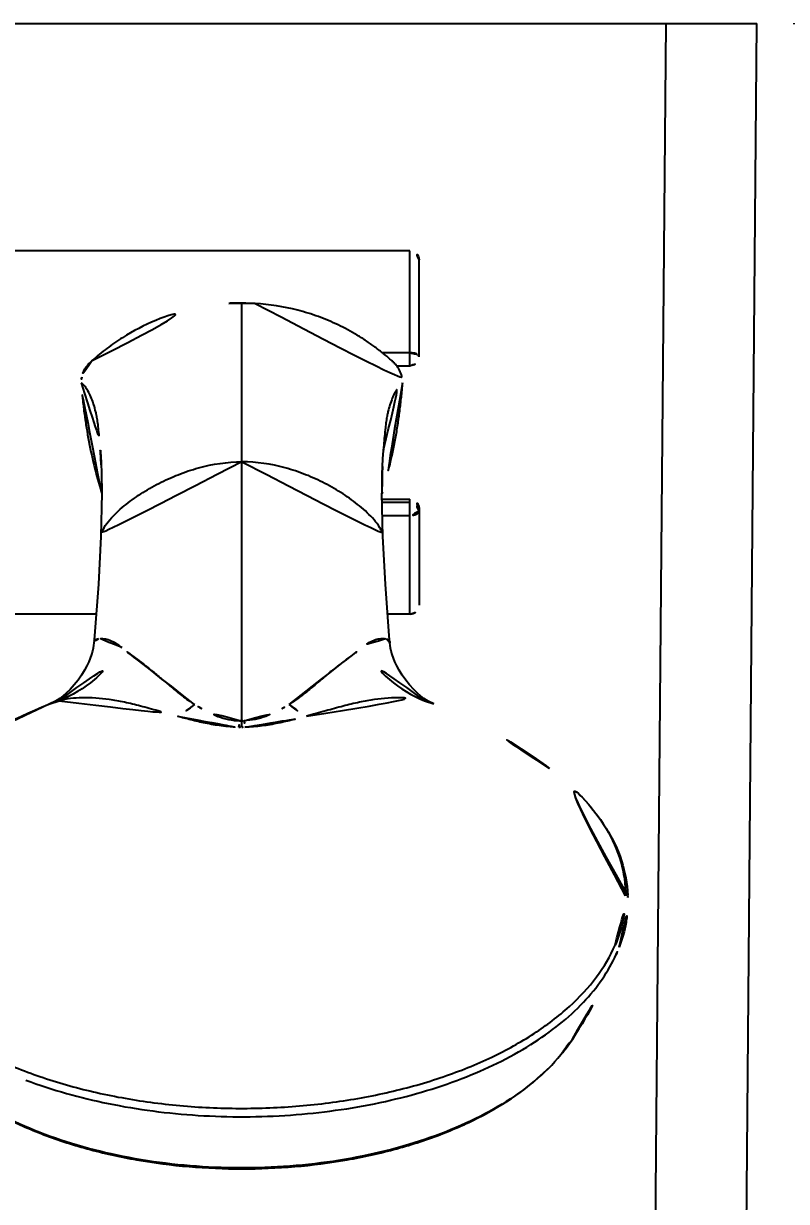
# Model space of a CAD drawing. Extents: x 16296660632 to 16296678186, y -37409619871 to -37409616409.
# Drawn here: x 16296676326.7 to 16296676410.6, y -37409618087.9 to -37409617958.3 of the extents above; entities that cross this region are included whole.
import ezdxf

# ---------------------------------------------------------------- set-up
doc = ezdxf.new("R2010")
doc.units = 0
doc.header["$LTSCALE"] = 10
doc.header["$MEASUREMENT"] = 0
doc.header["$PDMODE"] = 3
doc.header["$PDSIZE"] = -10
doc.layers.get('0').update_dxf_attribs({"linetype": 'CONTINUOUS'})
doc.layers.get('DEFPOINTS').update_dxf_attribs({"linetype": 'CONTINUOUS'})
doc.styles.add('Daelim Dimension', font='')
doc.styles.get('Daelim Dimension').set_extended_font_data('나눔고딕')
doc.dimstyles.new('DEFAULT', dxfattribs={"dimscale": 2, "dimtxt": 2, "dimasz": 2, "dimexe": 0, "dimexo": 2, "dimgap": 1, "dimtad": 1, "dimdec": 1, "dimzin": 9, "dimdsep": 46, "dimtxsty": 'Daelim Dimension', "dimcen": 0.5, "dimclrd": 252, "dimclre": 252, "dimclrt": 3, "dimadec": 1, "dimazin": 0, "dimtfac": 1, "dimtdec": 1, "dimtix": 1, "dimtmove": 0, "dimatfit": 3, "dimfxl": 1, "dimtolj": 1, "dimtzin": 1, "dimlwd": 9, "dimlwe": 9, "dimarcsym": 0})

# ---------------------------------------------------------------- blocks, each defined once
blk = doc.blocks.new('*D9')
at = {"color": 5, "lineweight": 9, "ltscale": 0.5, "transparency": 16777216}
for p, q in [((16296676411.39191, -37409617958.25592), (16296676528.27962, -37409617958.25592)), ((16296676526.27962, -37409617966.25592), (16296676526.27962, -37409618495.25592)), ((16296676306.39191, -37409618503.25592), (16296676528.27962, -37409618503.25592))]:
    blk.add_line(p, q, dxfattribs=at)
at = {"color": 5, "ltscale": 0.5, "transparency": 16777216}
for points in [[(16296676524.94629, -37409617966.25592), (16296676527.61296, -37409617966.25592), (16296676526.27962, -37409617958.25592)], [(16296676524.94629, -37409618495.25592), (16296676527.61296, -37409618495.25592), (16296676526.27962, -37409618503.25592)]]:
    blk.add_solid(points, dxfattribs=at)
at = {"layer": 'DEFPOINTS', "color": 0, "ltscale": 0.5, "transparency": 16777216}
for p in [(16296676407.39191, -37409617958.25592), (16296676302.39191, -37409618503.25592), (16296676526.27962, -37409618503.25592)]:
    blk.add_point(p, dxfattribs=at)
at = {"color": 7, "ltscale": 0.5, "transparency": 16777216, "insert": (16296676513.5071, -37409618230.75592), "char_height": 20, "attachment_point": 5, "rotation": 90, "style": 'Daelim Dimension'}
blk.add_mtext('\\A1;545', dxfattribs=at)

msp = doc.modelspace()

# ---------------------------------------------------------------- linework, layer by layer
at = {"ltscale": 0.5}
for p, q in [((16296676312.391911, -37409617958.25592), (16296676407.391911, -37409617958.25592)), ((16296676396.100559, -37409618106.273369), (16296676397.39229, -37409617958.25592)), ((16296676406.10018, -37409618106.273369), (16296676407.391911, -37409617958.25592)), ((16296676369.19191, -37409617983.25592), (16296676306.391911, -37409617983.25592)), ((16296676369.19191, -37409617995.91655), (16296676369.19191, -37409617983.25592)), ((16296676370.19191, -37409617994.91655), (16296676370.19191, -37409617984.256126)), ((16296676349.237551, -37409617989.048561), (16296676350.69191, -37409617989.004967)), ((16296676350.69191, -37409617989.004791), (16296676350.69191, -37409617989.004967)), ((16296676350.69191, -37409618006.473877), (16296676350.69191, -37409617989.004791)), ((16296676350.69191, -37409617989.004967), (16296676352.147221, -37409617989.048622)), ((16296676369.19191, -37409617994.477631), (16296676366.150391, -37409617994.477631)), ((16296676367.70594, -37409617995.91655), (16296676369.19191, -37409617995.91655)), ((16296676335.118111, -37409618005.203018), (16296676335.12229, -37409618005.266243)), ((16296676366.264759, -37409618005.217453), (16296676366.268681, -37409618005.158752)), ((16296676350.69191, -37409618034.974586), (16296676350.69191, -37409618006.473587)), ((16296676335.252029, -37409618008.439873), (16296676335.2526, -37409618008.470558)), ((16296676335.2673, -37409618009.925529), (16296676335.16857, -37409618014.686668)), ((16296676335.22901, -37409618009.823608), (16296676335.228821, -37409618009.823647)), ((16296676335.228821, -37409618009.823647), (16296676335.26626, -37409618009.942284)), ((16296676335.264851, -37409618009.496429), (16296676335.26646, -37409618010.005783)), ((16296676335.26627, -37409618009.820633), (16296676335.266371, -37409618009.880699)), ((16296676335.266371, -37409618009.880699), (16296676335.26642, -37409618009.925903)), ((16296676366.21525, -37409618014.686722), (16296676366.116529, -37409618009.923058)), ((16296676366.117359, -37409618010.000412), (16296676366.117399, -37409618009.923019)), ((16296676366.117399, -37409618009.923439), (16296676366.117559, -37409618009.820587)), ((16296676366.117559, -37409618009.820587), (16296676366.117979, -37409618009.676262)), ((16296676366.123079, -37409618009.924812), (16296676366.15501, -37409618009.823624)), ((16296676366.15481, -37409618009.823578), (16296676366.1238, -37409618009.925079)), ((16296676366.130461, -37409618010.595284), (16296676369.19191, -37409618010.595284)), ((16296676366.15501, -37409618009.823624), (16296676366.154819, -37409618009.823578)), ((16296676369.19191, -37409618023.25592), (16296676369.19191, -37409618010.595329)), ((16296676366.1371, -37409618010.915833), (16296676369.19191, -37409618010.915833)), ((16296676370.19191, -37409618011.595284), (16296676370.19191, -37409618022.255707)), ((16296676366.167271, -37409618012.371567), (16296676369.19191, -37409618012.371567)), ((16296676335.16857, -37409618014.686668), (16296676335.1682, -37409618014.697723)), ((16296676366.215269, -37409618014.686996), (16296676366.21571, -37409618014.697281)), ((16296676334.64584, -37409618023.25592), (16296676311.891911, -37409618023.25592)), ((16296676369.19191, -37409618023.25592), (16296676366.737989, -37409618023.25592)), ((16296676334.46735, -37409618025.629227), (16296676334.395901, -37409618026.459839)), ((16296676334.3992, -37409618026.424957), (16296676334.37211, -37409618026.661873)), ((16296676367.01174, -37409618026.662064), (16296676366.984631, -37409618026.425041)), ((16296676329.55983, -37409618033.102432), (16296676329.56698, -37409618033.099564)), ((16296676330.17066, -37409618032.814331), (16296676329.56039, -37409618033.102364)), ((16296676329.56698, -37409618033.099564), (16296676330.579201, -37409618032.767761)), ((16296676370.804581, -37409618032.767754), (16296676371.816351, -37409618033.099358)), ((16296676371.823389, -37409618033.102333), (16296676371.21372, -37409618032.814629)), ((16296676371.816351, -37409618033.099358), (16296676371.82398, -37409618033.102417)), ((16296676350.691919, -37409618035.681931), (16296676350.6919, -37409618034.97464)), ((16296676384.54788, -37409618040.21833), (16296676384.54775, -37409618040.218239)), ((16296676392.226231, -37409618059.890312), (16296676392.228991, -37409618059.883087))]:
    msp.add_line(p, q, dxfattribs=at)
for points in [[(16296676350.69191, -37409617989.004791), (16296676350.285509, -37409617989.008232), (16296676349.404831, -37409617989.039108), (16296676349.237551, -37409617989.048561)], [(16296676352.147221, -37409617989.048622), (16296676352.017481, -37409617989.041183), (16296676351.11783, -37409617989.008568), (16296676350.69191, -37409617989.004791)], [(16296676335.085951, -37409618005.271202), (16296676335.07999, -37409618005.226837), (16296676335.09449, -37409618005.362282), (16296676335.12322, -37409618005.68338), (16296676335.15815, -37409618006.163887), (16296676335.193859, -37409618006.790993), (16296676335.226259, -37409618007.563232), (16296676335.251169, -37409618008.469437), (16296676335.264851, -37409618009.496429)], [(16296676366.117359, -37409618010.000412), (16296676366.123831, -37409618008.996307), (16296676366.147289, -37409618007.882347), (16296676366.18272, -37409618006.941811), (16296676366.223789, -37409618006.192993), (16296676366.264059, -37409618005.64138), (16296676366.294941, -37409618005.30732), (16296676366.304371, -37409618005.22242)], [(16296676335.168119, -37409618014.697281), (16296676334.8948, -37409618019.945442), (16296676334.46735, -37409618025.629227)], [(16296676366.98794, -37409618026.459991), (16296676366.91647, -37409618025.629204), (16296676366.489019, -37409618019.945419), (16296676366.21571, -37409618014.697281)], [(16296676334.37211, -37409618026.661873), (16296676334.320601, -37409618026.970177), (16296676334.24246, -37409618027.319778), (16296676334.137341, -37409618027.692429), (16296676334.00742, -37409618028.072617), (16296676333.843, -37409618028.479721), (16296676333.632549, -37409618028.926888), (16296676333.36587, -37409618029.417572), (16296676333.03931, -37409618029.942734), (16296676332.65485, -37409618030.487373), (16296676332.22389, -37409618031.026894), (16296676331.772169, -37409618031.527573), (16296676331.36606, -37409618031.927994), (16296676331.026211, -37409618032.226196)], [(16296676370.35811, -37409618032.226608), (16296676370.01829, -37409618031.928467), (16296676369.612249, -37409618031.528183), (16296676369.160509, -37409618031.02755), (16296676368.729469, -37409618030.488029), (16296676368.344919, -37409618029.943336), (16296676368.01827, -37409618029.418114), (16296676367.75152, -37409618028.927361), (16296676367.541, -37409618028.480141), (16296676367.376551, -37409618028.072983), (16296676367.24659, -37409618027.692749), (16296676367.141439, -37409618027.320068), (16296676367.06328, -37409618026.970428), (16296676367.01174, -37409618026.662064)], [(16296676331.026211, -37409618032.226196), (16296676330.645571, -37409618032.516457), (16296676330.17066, -37409618032.814331)], [(16296676371.21372, -37409618032.814629), (16296676370.73885, -37409618032.516876), (16296676370.35811, -37409618032.226608)]]:
    msp.add_lwpolyline(points, dxfattribs=at)
for centre, radius, start, end in [((16296676369.19191, -37409617984.25592), 1, 0, 90), ((16296676369.19191, -37409617994.91655), 1, 270, 0), ((16296676335.85408, -37409617997.715622), 2.843792, 168.7619938, 181.31675669), ((16296676254.57188, -37409618009.953621), 80.694348, 0.5958214, 1.05311143), ((16296676251.0254, -37409618009.992851), 84.241041, 0.11715146, 0.59713273), ((16296676450.035021, -37409618009.99086), 83.917634, 179.24592593, 179.7853675), ((16296676294.22558, -37409618022.372528), 42.880743, 16.86258857, 17.01656541), ((16296676369.19191, -37409618011.595284), 1, 0, 90), ((16296676369.191879, -37409618011.915871), 1.000035, 0.00437132, 90), ((16296676369.19191, -37409618022.25592), 1, 270, 0), ((16296676350.69216, -37409618085.822548), 56.797771, 111.83505577, 126.58960725), ((16296676346.65679, -37409618018.589653), 17.258293, 299.22762051, 302.34771432), ((16296676350.69276, -37409618085.820747), 56.795685, 53.41030501, 68.16575577), ((16296676305.750589, -37409618030.737717), 44.886666, 353.68244838, 354.58944556), ((16296676350.77169, -37409618023.130203), 11.844715, 268.38207149, 269.61411863), ((16296676395.65139, -37409618030.735764), 44.90492, 185.40835791, 186.3184326), ((16296676350.56604, -37409618013.737831), 21.94446, 270.32861547, 271.18329188), ((16296676379.49061, -37409618054.7705), 13.701289, 1.50172051, 2.47450034), ((16296676342.46002, -37409618040.902649), 53.265448, 326.80641044, 339.12494214), ((16296676377.92956, -37409618054.423683), 15.306169, 335.89166465, 339.07444447)]:
    msp.add_arc(centre, radius, start, end, dxfattribs=at)
for points, knots in [([(16296676334.225031, -37409617995.327904), (16296676334.741211, -37409617994.862091), (16296676335.816759, -37409617993.98085), (16296676338.092569, -37409617992.408958), (16296676342.37908, -37409617990.176041), (16296676346.49366, -37409617989.216316), (16296676349.2376, -37409617989.049339)], [0, 0, 0, 0, 0.1261423109, 0.25188467, 0.5012580266, 1, 1, 1, 1]), ([(16296676352.14716, -37409617989.049522), (16296676353.72798, -37409617989.146004), (16296676356.09325, -37409617989.524529), (16296676359.11841, -37409617990.464951), (16296676360.94313, -37409617991.22934), (16296676362.34938, -37409617991.94249), (16296676363.377489, -37409617992.526779), (16296676364.37915, -37409617993.161346), (16296676365.353291, -37409617993.845413), (16296676366.139771, -37409617994.454857), (16296676366.752439, -37409617994.96608), (16296676367.128401, -37409617995.299713), (16296676367.438049, -37409617995.577766), (16296676367.670561, -37409617995.819366), (16296676367.88269, -37409617996.098839), (16296676368.126711, -37409617996.508667), (16296676368.317801, -37409617997.074898), (16296676368.368031, -37409617997.547684), (16296676368.3706, -37409617997.781021)], [0, 0, 0, 0, 0.2449021342, 0.3673944333, 0.4894118959, 0.5502630292, 0.6111416037, 0.6721990406, 0.7335502572, 0.7951383417, 0.8259971058, 0.8569216172, 0.8728611603, 0.8903450141, 0.9086799356, 0.9269935709, 0.9639148764, 1, 1, 1, 1]), ([(16296676369.19191, -37409617994.477631), (16296676369.36458, -37409617994.477631), (16296676369.61393, -37409617994.503906), (16296676369.90704, -37409617994.602432), (16296676370.026449, -37409617994.670723), (16296676370.073959, -37409617994.709763)], [0, 0, 0, 0, 0.5598452251, 0.800616702, 1, 1, 1, 1]), ([(16296676370.073959, -37409617994.709763), (16296676370.108311, -37409617994.737984), (16296676370.16621, -37409617994.797867), (16296676370.19191, -37409617994.879646), (16296676370.19191, -37409617994.91655)], [0, 0, 0, 0, 0.5464685657, 1, 1, 1, 1]), ([(16296676334.225031, -37409617995.327904), (16296676334.088131, -37409617995.451447), (16296676333.81411, -37409617995.698479), (16296676333.46419, -37409617996.131279), (16296676333.20875, -37409617996.625389), (16296676333.100691, -37409617996.980682), (16296676333.06481, -37409617997.161423)], [0, 0, 0, 0, 0.2501027494, 0.4997232842, 0.7500862573, 1, 1, 1, 1]), ([(16296676333.01108, -37409617997.782097), (16296676333.320829, -37409617998.017532), (16296676333.70133, -37409617998.542313), (16296676334.07901, -37409617999.332367), (16296676334.339029, -37409618000.037933), (16296676334.53344, -37409618000.669113), (16296676334.672701, -37409618001.242279), (16296676334.76815, -37409618001.785683), (16296676334.86138, -37409618002.450363), (16296676334.994419, -37409618003.601891), (16296676335.07357, -37409618004.534828), (16296676335.118111, -37409618005.203018)], [0, 0, 0, 0, 0.148115664, 0.2382080157, 0.3343308106, 0.4337631941, 0.4895700024, 0.5587456964, 0.6436911454, 0.7450647658, 1, 1, 1, 1]), ([(16296676335.22901, -37409618009.823608), (16296676334.929859, -37409618008.846519), (16296676334.39337, -37409618006.876556), (16296676333.860291, -37409618004.381897), (16296676333.520121, -37409618002.373093), (16296676333.302959, -37409618000.859398), (16296676333.132179, -37409617999.329231), (16296676333.02359, -37409617998.302551), (16296676333.01107, -37409617997.782013)], [0, 0, 0, 0, 0.2498534112, 0.4988889369, 0.6233997163, 0.7479839686, 0.8726881701, 1, 1, 1, 1]), ([(16296676366.268681, -37409618005.158752), (16296676366.3134, -37409618004.495628), (16296676366.392651, -37409618003.569839), (16296676366.525379, -37409618002.427277), (16296676366.618441, -37409618001.768066), (16296676366.71386, -37409618001.229134), (16296676366.853279, -37409618000.659477), (16296676367.04718, -37409618000.030769), (16296676367.30694, -37409617999.327454), (16296676367.684099, -37409617998.539864), (16296676368.063841, -37409617998.016907), (16296676368.37274, -37409617997.78212)], [0, 0, 0, 0, 0.2544482542, 0.3556013403, 0.4403294363, 0.5093000143, 0.5650333617, 0.6647236288, 0.7611256994, 0.8514574597, 1, 1, 1, 1]), ([(16296676368.372749, -37409617997.782043), (16296676368.36022, -37409617998.302567), (16296676368.25164, -37409617999.329247), (16296676368.08086, -37409618000.859413), (16296676367.863701, -37409618002.373093), (16296676367.523529, -37409618004.381889), (16296676366.990459, -37409618006.876549), (16296676366.45397, -37409618008.846497), (16296676366.154819, -37409618009.823578)], [0, 0, 0, 0, 0.1273116548, 0.2520158802, 0.3766001341, 0.5011109381, 0.7501465683, 1, 1, 1, 1]), ([(16296676335.12229, -37409618005.266243), (16296676335.137939, -37409618005.505074), (16296676335.20055, -37409618006.56205), (16296676335.236641, -37409618007.620537), (16296676335.252029, -37409618008.439873)], [0, 0, 0, 0, 0.2260471835, 1, 1, 1, 1]), ([(16296676350.69191, -37409618006.473877), (16296676349.08806, -37409618006.473877), (16296676346.6838, -37409618006.840103), (16296676343.6726, -37409618007.850891), (16296676341.540211, -37409618008.818802), (16296676339.54652, -37409618009.969818), (16296676338.010201, -37409618011.077133), (16296676336.891809, -37409618012.058952), (16296676336.133989, -37409618012.8433), (16296676335.58836, -37409618013.55835), (16296676335.268259, -37409618014.179947), (16296676335.175119, -37409618014.517647), (16296676335.16857, -37409618014.686668)], [0, 0, 0, 0, 0.2618009942, 0.3908964013, 0.5181228265, 0.6433026741, 0.7661502779, 0.8265383342, 0.8859880775, 0.9440701981, 0.9723888203, 1, 1, 1, 1]), ([(16296676350.69191, -37409618006.473587), (16296676352.29583, -37409618006.473587), (16296676354.70018, -37409618006.839859), (16296676357.71151, -37409618007.8507), (16296676359.84391, -37409618008.818916), (16296676361.83815, -37409618009.969276), (16296676363.37413, -37409618011.077316), (16296676364.492479, -37409618012.059143), (16296676365.25053, -37409618012.843567), (16296676365.795481, -37409618013.558762), (16296676366.116831, -37409618014.180252), (16296676366.207319, -37409618014.518097), (16296676366.215269, -37409618014.686996)], [0, 0, 0, 0, 0.2618021445, 0.3908969323, 0.5181247135, 0.6433160063, 0.7661579377, 0.8265460135, 0.8859973665, 0.9440843958, 0.9724003414, 1, 1, 1, 1]), ([(16296676366.12466, -37409618008.886414), (16296676366.129129, -37409618008.547897), (16296676366.152969, -37409618007.324173), (16296676366.2061, -37409618006.100922), (16296676366.264759, -37409618005.217453)], [0, 0, 0, 0, 0.2765919152, 1, 1, 1, 1]), ([(16296676370.19191, -37409618011.915787), (16296676370.19191, -37409618011.946114), (16296676370.176781, -37409618012.011162), (16296676370.11515, -37409618012.098381), (16296676370.019911, -37409618012.176483), (16296676369.842239, -37409618012.272186), (16296676369.56147, -37409618012.350899), (16296676369.32, -37409618012.371567), (16296676369.19191, -37409618012.371567)], [0, 0, 0, 0, 0.0770155135, 0.1640287404, 0.2668706605, 0.3873511024, 0.6745488953, 1, 1, 1, 1]), ([(16296676334.88995, -37409618025.94558), (16296676334.83559, -37409618025.95314), (16296676334.732241, -37409618025.972893), (16296676334.57711, -37409618026.02272), (16296676334.431801, -37409618026.174431), (16296676334.407511, -37409618026.330406), (16296676334.399179, -37409618026.425163)], [0, 0, 0, 0, 0.2150918719, 0.4134866243, 0.627228501, 1, 1, 1, 1]), ([(16296676337.46389, -37409618026.918358), (16296676337.25313, -37409618026.734657), (16296676336.83457, -37409618026.419312), (16296676336.174721, -37409618026.083138), (16296676335.62443, -37409618025.946587), (16296676335.20175, -37409618025.92131), (16296676334.992661, -37409618025.93129), (16296676334.88995, -37409618025.94558)], [0, 0, 0, 0, 0.2960557947, 0.5522272507, 0.7792205319, 0.8901956146, 1, 1, 1, 1]), ([(16296676366.495411, -37409618025.945908), (16296676366.39271, -37409618025.931534), (16296676366.183559, -37409618025.92141), (16296676365.76078, -37409618025.946503), (16296676365.21031, -37409618026.082779), (16296676364.550249, -37409618026.418823), (16296676364.131571, -37409618026.734131), (16296676363.92074, -37409618026.917824)], [0, 0, 0, 0, 0.1097942052, 0.2207959801, 0.4477916412, 0.7039457188, 1, 1, 1, 1]), ([(16296676366.98465, -37409618026.425209), (16296676366.97633, -37409618026.330597), (16296676366.952089, -37409618026.174942), (16296676366.80735, -37409618026.023247), (16296676366.65266, -37409618025.973251), (16296676366.549601, -37409618025.953499), (16296676366.495411, -37409618025.945908)], [0, 0, 0, 0, 0.3729432102, 0.5867914267, 0.7850843263, 1, 1, 1, 1]), ([(16296676345.48778, -37409618033.173378), (16296676345.010309, -37409618032.872772), (16296676344.12384, -37409618032.249123), (16296676342.915621, -37409618031.259499), (16296676341.823179, -37409618030.319641), (16296676340.799601, -37409618029.471626), (16296676339.85388, -37409618028.710037), (16296676338.97822, -37409618028.054237), (16296676338.17803, -37409618027.484901), (16296676337.69548, -37409618027.09919), (16296676337.464371, -37409618026.917664)], [0, 0, 0, 0, 0.1662851714, 0.3188910753, 0.4601702485, 0.5910029147, 0.7106298544, 0.8179882968, 0.9133880545, 1, 1, 1, 1]), ([(16296676355.89101, -37409618033.169533), (16296676356.395081, -37409618032.852158), (16296676357.10364, -37409618032.351624), (16296676357.98488, -37409618031.657967), (16296676358.750719, -37409618031.011452), (16296676359.64032, -37409618030.254547), (16296676360.649599, -37409618029.419022), (16296676361.579821, -37409618028.670891), (16296676362.4454, -37409618028.029663), (16296676363.22612, -37409618027.467117), (16296676363.702169, -37409618027.097237), (16296676363.920679, -37409618026.917686)], [0, 0, 0, 0, 0.175508706, 0.2551705763, 0.3304177299, 0.470782878, 0.5993277191, 0.7164712157, 0.8224486298, 0.9166711737, 1, 1, 1, 1]), ([(16296676330.579849, -37409618032.767502), (16296676331.983931, -37409618032.206284), (16296676334.639891, -37409618030.587898), (16296676336.656231, -37409618028.226509), (16296676337.463779, -37409618026.918358)], [0, 0, 0, 0, 0.4958622709, 1, 1, 1, 1]), ([(16296676370.804569, -37409618032.767754), (16296676369.402031, -37409618032.206779), (16296676366.74696, -37409618030.5868), (16296676364.731319, -37409618028.225838), (16296676363.920731, -37409618026.917824)], [0, 0, 0, 0, 0.4953662335, 1, 1, 1, 1]), ([(16296676330.57988, -37409618032.767487), (16296676331.400801, -37409618032.553917), (16296676333.254061, -37409618032.345207), (16296676335.66433, -37409618032.540161), (16296676337.802139, -37409618032.926483), (16296676339.591909, -37409618033.362061), (16296676341.53096, -37409618033.90406), (16296676342.880541, -37409618034.286987), (16296676343.590389, -37409618034.481712)], [0, 0, 0, 0, 0.1918028579, 0.4172402707, 0.5447452198, 0.6827951437, 0.8335597293, 1, 1, 1, 1]), ([(16296676357.793159, -37409618034.481552), (16296676358.50297, -37409618034.286827), (16296676359.85247, -37409618033.90387), (16296676361.791401, -37409618033.361832), (16296676363.581051, -37409618032.926224), (16296676365.7187, -37409618032.539841), (16296676368.12878, -37409618032.344833), (16296676369.98189, -37409618032.553459), (16296676370.802719, -37409618032.766998)], [0, 0, 0, 0, 0.1664436204, 0.3172105138, 0.455261845, 0.5827673679, 0.8082032404, 1, 1, 1, 1]), ([(16296676345.48942, -37409618033.172348), (16296676345.33712, -37409618033.298477), (16296676344.734301, -37409618033.776733), (16296676344.08971, -37409618034.203201), (16296676343.59038, -37409618034.481712)], [0, 0, 0, 0, 0.2569763816, 1, 1, 1, 1]), ([(16296676346.296181, -37409618033.64846), (16296676346.22636, -37409618033.6092), (16296676345.954981, -37409618033.454857), (16296676345.686701, -37409618033.295036), (16296676345.48955, -37409618033.172577)], [0, 0, 0, 0, 0.256572714, 1, 1, 1, 1]), ([(16296676350.437269, -37409618034.9702), (16296676349.62866, -37409618034.947502), (16296676348.172291, -37409618034.619888), (16296676346.86414, -37409618033.96553), (16296676346.296181, -37409618033.64846)], [0, 0, 0, 0, 0.5542884461, 1, 1, 1, 1]), ([(16296676350.946381, -37409618034.968193), (16296676351.75433, -37409618034.936729), (16296676353.212099, -37409618034.628723), (16296676354.513981, -37409618033.962219), (16296676355.083691, -37409618033.650757)], [0, 0, 0, 0, 0.5546246902, 1, 1, 1, 1]), ([(16296676355.89101, -37409618033.169533), (16296676356.04356, -37409618033.295959), (16296676356.64753, -37409618033.775223), (16296676357.293261, -37409618034.202744), (16296676357.79357, -37409618034.481789)], [0, 0, 0, 0, 0.2569773736, 1, 1, 1, 1]), ([(16296676343.59024, -37409618034.481796), (16296676344.082491, -37409618034.616882), (16296676345.109119, -37409618034.886047), (16296676346.724779, -37409618035.260529), (16296676348.16836, -37409618035.513206), (16296676349.237761, -37409618035.623833), (16296676349.87719, -37409618035.665993), (16296676350.201691, -37409618035.67363), (16296676350.364691, -37409618035.676819)], [0, 0, 0, 0, 0.2220379697, 0.461612077, 0.7213094829, 0.858834631, 0.9290838864, 1, 1, 1, 1]), ([(16296676351.01923, -37409618035.677612), (16296676351.659691, -37409618035.665077), (16296676352.89658, -37409618035.569923), (16296676354.658899, -37409618035.260536), (16296676356.273741, -37409618034.883377), (16296676357.300911, -37409618034.616989), (16296676357.79357, -37409618034.481789)], [0, 0, 0, 0, 0.2786888221, 0.5383905673, 0.7777427075, 1, 1, 1, 1]), ([(16296676393.179119, -37409618054.178993), (16296676393.123791, -37409618052.898453), (16296676392.634729, -37409618050.280586), (16296676390.85322, -37409618046.577942), (16296676388.113729, -37409618043.142151), (16296676385.813259, -37409618041.157761), (16296676384.548, -37409618040.218422)], [0, 0, 0, 0, 0.2270163538, 0.4648131012, 0.7208923709, 1, 1, 1, 1]), ([(16296676392.93561, -37409618054.215111), (16296676392.93561, -37409618052.957138), (16296676392.548321, -37409618050.359154), (16296676390.8612, -37409618046.649658), (16296676388.14831, -37409618043.177681), (16296676385.83172, -37409618041.171516), (16296676384.547871, -37409618040.218338)], [0, 0, 0, 0, 0.2233959208, 0.4589600052, 0.7160427878, 1, 1, 1, 1]), ([(16296676391.777559, -37409618059.657623), (16296676392.152519, -37409618058.788872), (16296676392.734501, -37409618057.003067), (16296676392.93561, -37409618055.133469), (16296676392.93561, -37409618054.215111)], [0, 0, 0, 0, 0.5074683721, 1, 1, 1, 1]), ([(16296676392.22612, -37409618059.890404), (16296676392.561899, -37409618059.01181), (16296676393.07025, -37409618057.206032), (16296676393.21137, -37409618055.333794), (16296676393.187189, -37409618054.411484)], [0, 0, 0, 0, 0.5048151303, 1, 1, 1, 1]), ([(16296676311.77289, -37409618063.315689), (16296676312.67251, -37409618064.496559), (16296676314.83967, -37409618066.773018), (16296676318.79727, -37409618069.705383), (16296676323.517401, -37409618072.257408), (16296676328.887541, -37409618074.370651), (16296676334.781349, -37409618075.997467), (16296676341.058069, -37409618077.099213), (16296676347.567051, -37409618077.649513), (16296676354.151409, -37409618077.635078), (16296676360.652321, -37409618077.056259), (16296676366.91312, -37409618075.927017), (16296676372.783529, -37409618074.27446), (16296676378.12361, -37409618072.137451), (16296676382.80711, -37409618069.565262), (16296676386.724569, -37409618066.612671), (16296676389.78046, -37409618063.342697), (16296676391.244289, -37409618060.893158), (16296676391.777559, -37409618059.657623)], [0, 0, 0, 0, 0.0496378014, 0.104327131, 0.1640979098, 0.2285341498, 0.2968929364, 0.3681983992, 0.441318601, 0.5150320266, 0.5880888331, 0.6592705593, 0.7274515455, 0.7916658101, 0.8511846414, 0.9056116387, 0.9550030402, 1, 1, 1, 1]), ([(16296676326.92062, -37409618074.506493), (16296676329.858971, -37409618075.606583), (16296676336.118971, -37409618077.345703), (16296676345.923189, -37409618078.612968), (16296676355.99407, -37409618078.578217), (16296676365.77183, -37409618077.241821), (16296676374.7157, -37409618074.679161), (16296676381.28331, -37409618071.533592), (16296676385.62924, -37409618068.481216), (16296676388.28788, -37409618066.066299), (16296676390.411329, -37409618063.485313), (16296676391.479429, -37409618061.617447), (16296676391.90062, -37409618060.675743)], [0, 0, 0, 0, 0.1321586749, 0.2723559298, 0.4152353399, 0.5551322671, 0.6867244534, 0.8057274591, 0.8597478494, 0.909955268, 0.956546639, 1, 1, 1, 1]), ([(16296676314.34993, -37409618070.063873), (16296676315.838421, -37409618072.336182), (16296676319.014931, -37409618075.362961), (16296676324.07971, -37409618078.460114), (16296676328.64852, -37409618080.522697), (16296676333.708019, -37409618082.170792), (16296676341.058781, -37409618083.795761), (16296676350.691971, -37409618084.59211), (16296676360.32514, -37409618083.795753), (16296676367.67589, -37409618082.170769), (16296676372.735371, -37409618080.522667), (16296676377.304171, -37409618078.460083), (16296676382.368919, -37409618075.362938), (16296676385.54542, -37409618072.336166), (16296676387.033911, -37409618070.063873)], [0, 0, 0, 0, 0.1009510756, 0.1585190917, 0.2206028474, 0.2866774741, 0.3559579349, 0.5000005888, 0.6440431337, 0.7133234609, 0.7793979129, 0.841481447, 0.8990492341, 1, 1, 1, 1]), ([(16296676384.5763, -37409618073.070267), (16296676383.6479, -37409618074.006493), (16296676381.53417, -37409618075.792931), (16296676377.88096, -37409618078.086342), (16296676373.681841, -37409618080.067772), (16296676367.32921, -37409618082.289093), (16296676358.60409, -37409618084.011909), (16296676347.75976, -37409618084.398422), (16296676338.76457, -37409618083.315689), (16296676331.988859, -37409618081.585533), (16296676327.36162, -37409618079.927582), (16296676323.1996, -37409618077.918907), (16296676318.59866, -37409618074.967827), (16296676315.71904, -37409618072.153618), (16296676314.349951, -37409618070.063881)], [0, 0, 0, 0, 0.0515107298, 0.1076021043, 0.1680929175, 0.2325157259, 0.3701455411, 0.5136186575, 0.6549105595, 0.7223561153, 0.7864936028, 0.846655902, 0.9023969389, 1, 1, 1, 1]), ([(16296676387.033871, -37409618070.063858), (16296676386.86244, -37409618070.325523), (16296676386.122271, -37409618071.389397), (16296676385.26832, -37409618072.372429), (16296676384.5763, -37409618073.070267)], [0, 0, 0, 0, 0.241442383, 1, 1, 1, 1])]:
    msp.add_open_spline(points, degree=3, knots=knots, dxfattribs=at)
for points in [[(16296676350.6919, -37409618034.97464), (16296676350.776751, -37409618034.973717), (16296676350.86161, -37409618034.97197), (16296676350.946381, -37409618034.968193)], [(16296676350.364691, -37409618035.676819), (16296676350.473761, -37409618035.678947), (16296676350.58283, -37409618035.681427), (16296676350.691919, -37409618035.681931)]]:
    msp.add_open_spline(points, degree=3, dxfattribs=at)

# ---------------------------------------------------------------- dimensions: what is measured, and where the dimension line sits
dim = msp.add_linear_dim(base=(16296676526.279619, -37409618503.25592), p1=(16296676407.391911, -37409617958.25592), p2=(16296676302.391911, -37409618503.25592), angle=90, dimstyle='DEFAULT', override={"dimtxt": 10, "dimasz": 4, "dimexe": 1, "dimdec": 0, "dimclrd": 5, "dimclre": 5, "dimclrt": 7}, dxfattribs=at)
dim.commit()
dim.dimension.update_dxf_attribs({"geometry": '*D9', "text_midpoint": (16296676513.507099, -37409618230.75592)})

doc.saveas('drawing.dxf')
